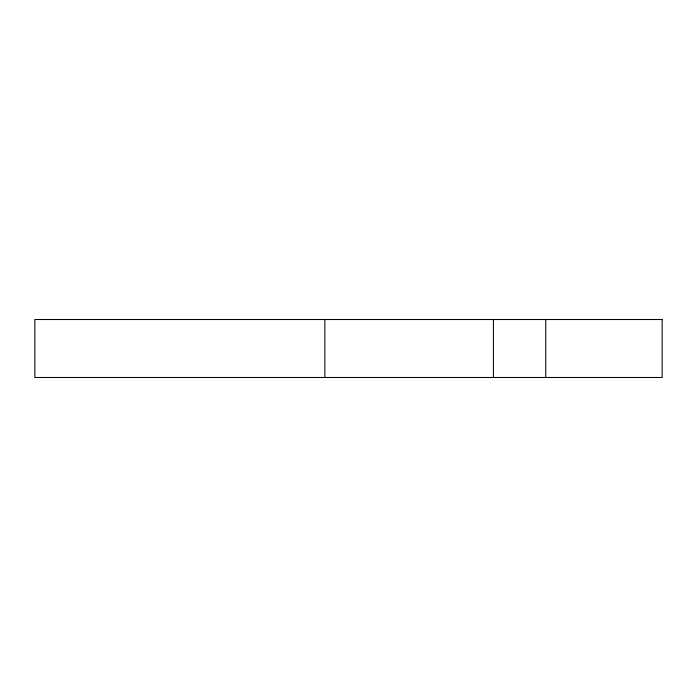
<?xml version="1.0" encoding="UTF-8"?>
<svg xmlns="http://www.w3.org/2000/svg" width="697" height="697" viewBox="0 0 697 697"><rect width="100%" height="100%" fill="white"/><g stroke="black" fill="none" stroke-linecap="round" stroke-linejoin="round"><path stroke-width="1.05" d="M545.751 319.514L545.751 377.486M493.415 319.514L493.415 377.486M324.863 319.514L324.863 377.486M662.15 319.514L34.85 319.514L34.85 377.486L662.15 377.486L662.15 319.514"/></g></svg>
